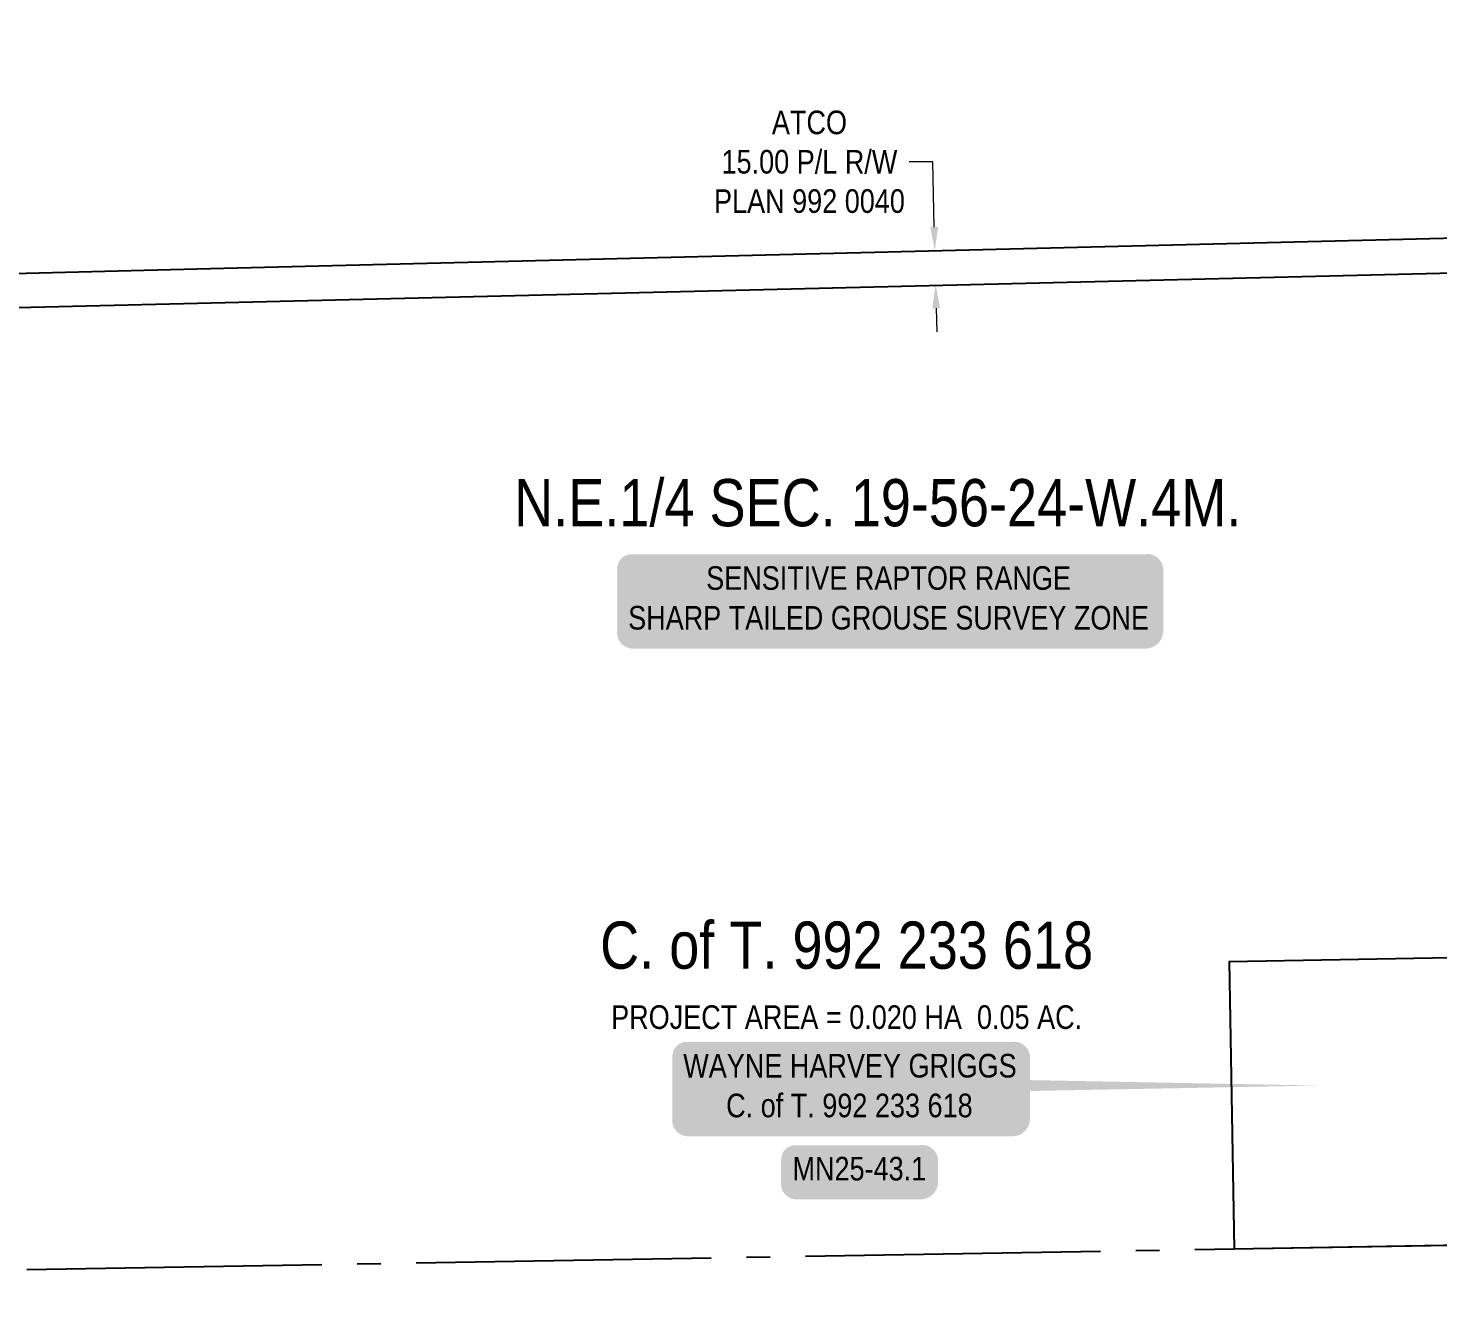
# Model space of a CAD drawing. Extents: x 88833 to 97610, y 5963373 to 5974710.
# Drawn here: x 94822 to 95419, y 5965889 to 5966429 of the extents above; entities that cross this region are included whole.
import ezdxf
from ezdxf.enums import TextEntityAlignment as Align

# ---------------------------------------------------------------- set-up
doc = ezdxf.new("R2010")
doc.units = 0
doc.header["$LTSCALE"] = 5
doc.header["$PDSIZE"] = 5
doc.linetypes.add('foc-QUARTERLINE', pattern=[33, 25, -3, 2, -3])
doc.layers.get('Defpoints').update_dxf_attribs({"color": 9})
for name, color, linetype in [('AS-OWNER', 7, 'Continuous'), ('AS-WILDLIFE-BLOCK', 131, 'Continuous'), ('C-SYMBOL', 7, 'Continuous'), ('F-RW', 190, 'Continuous'), ('L-AREAREQUIRED', 7, 'Continuous'), ('L-QSEC', 8, 'foc-QUARTERLINE'), ('L-TITLEDB', 4, 'Continuous'), ('P-APEX RECON-LINE LIST', 240, 'Continuous')]:
    doc.layers.add(name, color=color, linetype=linetype)
doc.layers.add('F-RW-T', color=190, linetype='Continuous', lineweight=9)
doc.styles.add('100L', font='ARIALN.TTF', dxfattribs={"height": 10})
doc.styles.add('175L', font='ARIALN.TTF', dxfattribs={"height": 2})
doc.styles.add('80', font='ARIALN.TTF', dxfattribs={"height": 10})
doc.styles.add('80CG', font='ARIALN.TTF', dxfattribs={"height": 10})
doc.dimstyles.new('Compass 5 000', dxfattribs={"dimscale": 5, "dimtxt": 9, "dimasz": 2, "dimexe": 0.2, "dimexo": 0.0625, "dimgap": 0.5, "dimtad": 0, "dimtih": 1, "dimtoh": 1, "dimzin": 0, "dimdsep": 46, "dimtxsty": '80CG', "dimcen": 0.1, "dimse1": 1, "dimse2": 1, "dimclrd": 256, "dimclrt": 256, "dimaunit": 1, "dimadec": 4, "dimazin": 0, "dimtfac": 0.06, "dimtofl": 0, "dimtmove": 0, "dimatfit": 1, "dimfxl": 0.2, "dimtolj": 1, "dimtzin": 0, "dimlwd": -1, "dimarcsym": 0})

# ---------------------------------------------------------------- blocks, each defined once
blk = doc.blocks.new('*D526')
at = {"layer": 'Defpoints', "color": 0, "transparency": 16777216}
for p in [(95167.85, 5966334.07), (95205.74, 5966334.96), (95168.2, 5966319.63)]:
    blk.add_point(p, dxfattribs=at)
at = {"layer": 'F-RW-T', "transparency": 16777216}
for p, q in [((95204.85, 5966372.57), (95194.85, 5966372.57)), ((95205.51, 5966344.96), (95204.85, 5966372.57)), ((95206.32, 5966310.53), (95206.56, 5966300.54))]:
    blk.add_line(p, q, dxfattribs=at)
for points in [[(95207.17, 5966345), (95203.84, 5966344.92), (95205.74, 5966334.96)], [(95207.99, 5966310.57), (95204.65, 5966310.49), (95206.08, 5966320.53)]]:
    blk.add_solid(points, dxfattribs=at)
at = {"layer": 'F-RW-T', "transparency": 16777216, "insert": (95152.63, 5966372.57), "char_height": 10, "attachment_point": 5, "style": '80CG'}
blk.add_mtext('\\A1;ATCO\\P15.00 P/L R/W\\PPLAN 992 0040', dxfattribs=at)
blk = doc.blocks.new('*U513')
at = {"true_color": 0xffffa8}
h = blk.add_hatch(color=51, dxfattribs=at)
edge = h.paths.add_edge_path()
edge.add_line((-26.5, -11.5), (26.5, -11.5))
edge.add_arc((26.5, -5.5), 6, 270, 360)
edge.add_line((32.5, -5.5), (32.5, 4))
edge.add_arc((26.5, 4), 6, 0, 90)
edge.add_line((26.5, 10), (-26.5, 10))
edge.add_arc((-26.5, 4), 6, 90, 180)
edge.add_line((-32.5, 4), (-32.5, -5.5))
edge.add_arc((-26.5, -5.5), 6, 180, 270)
at = {"color": 240, "flags": 128}
blk.add_lwpolyline([(-26.5, -11.5, 3, 3, 0), (26.5, -11.5, 3, 3, 0.414214), (32.5, -5.5, 3, 3, 0), (32.5, 4, 3, 0, 0.414214), (26.5, 10, 0, 0, 0), (-26.5, 10, 0, 0, 0.414214), (-32.5, 4, 0, 0, 0), (-32.5, -5.5, 0, 3, 0.414214)], format="xyseb", close=True, dxfattribs=at)
for points in [[(-24.67, -8.43, 0, 10, 0), (0, 0, 5, 5, 0)], [(21.05, -6.93, 0, 10, 0), (0, 0, 5, 5, 0)]]:
    blk.add_lwpolyline(points, format="xyseb", dxfattribs=at)
at = {"color": 4, "style": '80'}
blk.add_attdef('OTHER_001', (-14.7, -5), '', height=10, dxfattribs=at)
blk = doc.blocks.new('*U527')
h = blk.add_hatch(color=59)
edge = h.paths.add_edge_path()
edge.add_line((-69, -20), (69, -20))
edge.add_arc((69, -14), 6, 270, 360)
edge.add_line((75, -14), (75, 12.5))
edge.add_arc((69, 12.5), 6, 0, 90)
edge.add_line((69, 18.5), (-69, 18.5))
edge.add_arc((-69, 12.5), 6, 90, 180)
edge.add_line((-75, 12.5), (-75, -14))
edge.add_arc((-69, -14), 6, 180, 270)
at = {"color": 1, "flags": 128}
blk.add_lwpolyline([(-69, -20, 3, 3, 0), (69, -20, 3, 3, 0.414214), (75, -14, 3, 3, 0), (75, 12.5, 3, 0, 0.414214), (69, 18.5, 0, 0, 0), (-69, 18.5, 0, 0, 0.414214), (-75, 12.5, 0, 0, 0), (-75, -14, 0, 3, 0.414214)], format="xyseb", close=True, dxfattribs=at)
blk.add_lwpolyline([(198.32, 0.01, 0, 7.5, 0), (0, 0, 0, 0, 0)], format="xyseb", dxfattribs=at)
at = {"color": 1, "style": '80'}
blk.add_attdef('ENTER_TEXT_001', (-35.99, -5), '', height=10, dxfattribs=at)
blk = doc.blocks.new('*U851')
h = blk.add_hatch(color=255)
edge = h.paths.add_edge_path()
edge.add_line((-109, -20), (109, -20))
edge.add_arc((109, -14), 6, 270, 360)
edge.add_line((115, -14), (115, 12.5))
edge.add_arc((109, 12.5), 6, 0, 90)
edge.add_line((109, 18.5), (-109, 18.5))
edge.add_arc((-109, 12.5), 6, 90, 180)
edge.add_line((-115, 12.5), (-115, -14))
edge.add_arc((-109, -14), 6, 180, 270)
at = {"color": 131, "flags": 128}
blk.add_lwpolyline([(-109, -20, 3, 3, 0), (109, -20, 3, 3, 0.414214), (115, -14, 3, 3, 0), (115, 12.5, 3, 0, 0.414214), (109, 18.5, 0, 0, 0), (-109, 18.5, 0, 0, 0.414214), (-115, 12.5, 0, 0, 0), (-115, -14, 0, 3, 0.414214)], format="xyseb", close=True, dxfattribs=at)
at = {"color": 131, "style": '80'}
blk.add_attdef('ENTER_TEXT_001', (-35.99, -5), '', height=10, dxfattribs=at)

msp = doc.modelspace()

# ---------------------------------------------------------------- linework, layer by layer
at = {"layer": 'F-RW', "flags": 128}
msp.add_lwpolyline([(95599.292, 5966329.681), (95519.164, 5966327.747), (94893.305, 5966312.635), (94793.153, 5966310.217), (94390.505, 5966300.361), (93987.569, 5966290.497), (93987.26, 5966305.458), (94390.188, 5966314.981), (94639.022, 5966320.862), (94792.851, 5966324.776), (94893.004, 5966327.247), (95518.861, 5966342.687), (95599.026, 5966344.665)], dxfattribs=at)
at = {"layer": 'L-QSEC', "flags": 128}
msp.add_lwpolyline([(93996.099, 5965889.124), (95606.636, 5965916.731)], dxfattribs=at)
at = {"layer": 'L-TITLEDB', "flags": 128}
msp.add_lwpolyline([(95604.47, 5966038.499), (95330.421, 5966033.67), (95332.603, 5965912.034), (95606.636, 5965916.731)], dxfattribs=at)

# ---------------------------------------------------------------- block references
at = {"layer": 'AS-OWNER', "color": 5}
ref = msp.add_blockref('*U527', (95169.577, 5965981.176), dxfattribs=at)
ref.add_attrib('ENTER_TEXT_001', 'WAYNE HARVEY GRIGGS', (95099.143, 5965984.594), dxfattribs={"layer": '0', "color": 1, "height": 10, "style": '80'})
ref.add_attrib('ENTER_TEXT_002', 'C. of T. 992 233 618', (95117.332, 5965967.75), dxfattribs={"layer": '0', "color": 1, "height": 10, "style": '80'})
at = {"layer": 'AS-WILDLIFE-BLOCK'}
ref = msp.add_blockref('*U851', (95186.12, 5966187.833), dxfattribs=dict(at, xscale=0.9992045070000001, yscale=0.9992045070000001, zscale=0.9992045070000001))
ref.add_attrib('ENTER_TEXT_001', 'SENSITIVE RAPTOR RANGE', (95108.897, 5966191.249), dxfattribs={"layer": '0', "color": 131, "height": 9.99205, "style": '80'})
ref.add_attrib('ENTER_TEXT_002', 'SHARP TAILED GROUSE SURVEY ZONE', (95075.826, 5966174.418), dxfattribs={"layer": '0', "color": 131, "height": 9.99205, "style": '80'})
at = {"layer": 'P-APEX RECON-LINE LIST'}
ref = msp.add_blockref('*U513', (95173.134, 5965945.906), dxfattribs=at)
ref.add_attrib('OTHER_001', 'MN25-43.1', (95145.436, 5965940.971), dxfattribs={"layer": '0', "color": 4, "height": 10, "style": '80'})

# ---------------------------------------------------------------- texts
at = {"layer": 'C-SYMBOL', "color": 3, "style": '175L'}
for s, p in [('N.E.1/4 SEC. 19-56-24-W.4M.', (95181.578, 5966212.173)), ('C. of T. 992 233 618', (95168.391, 5966024.686))]:
    msp.add_text(s, height=20, dxfattribs=at).set_placement(p, align=Align.BOTTOM_CENTER)
at = {"layer": 'L-AREAREQUIRED', "color": 5, "style": '100L'}
msp.add_text('PROJECT AREA = 0.020 HA  0.05 AC.', height=10, dxfattribs=at).set_placement((95168.391, 5966002.186), align=Align.BOTTOM_CENTER)

# ---------------------------------------------------------------- dimensions: what is measured, and where the dimension line sits
at = {"layer": 'F-RW-T'}
dim = msp.add_linear_dim(base=(95205.742, 5966334.962), p1=(95168.196, 5966319.635), p2=(95167.855, 5966334.067), angle=91.35389, text='ATCO\\P15.00 P/L R/W\\PPLAN 992 0040', dimstyle='Compass 5 000', dxfattribs=at)
dim.commit()
dim.dimension.update_dxf_attribs({"geometry": '*D526', "text_midpoint": (95152.633, 5966372.566), "dimtype": 161})

doc.saveas('drawing.dxf')
